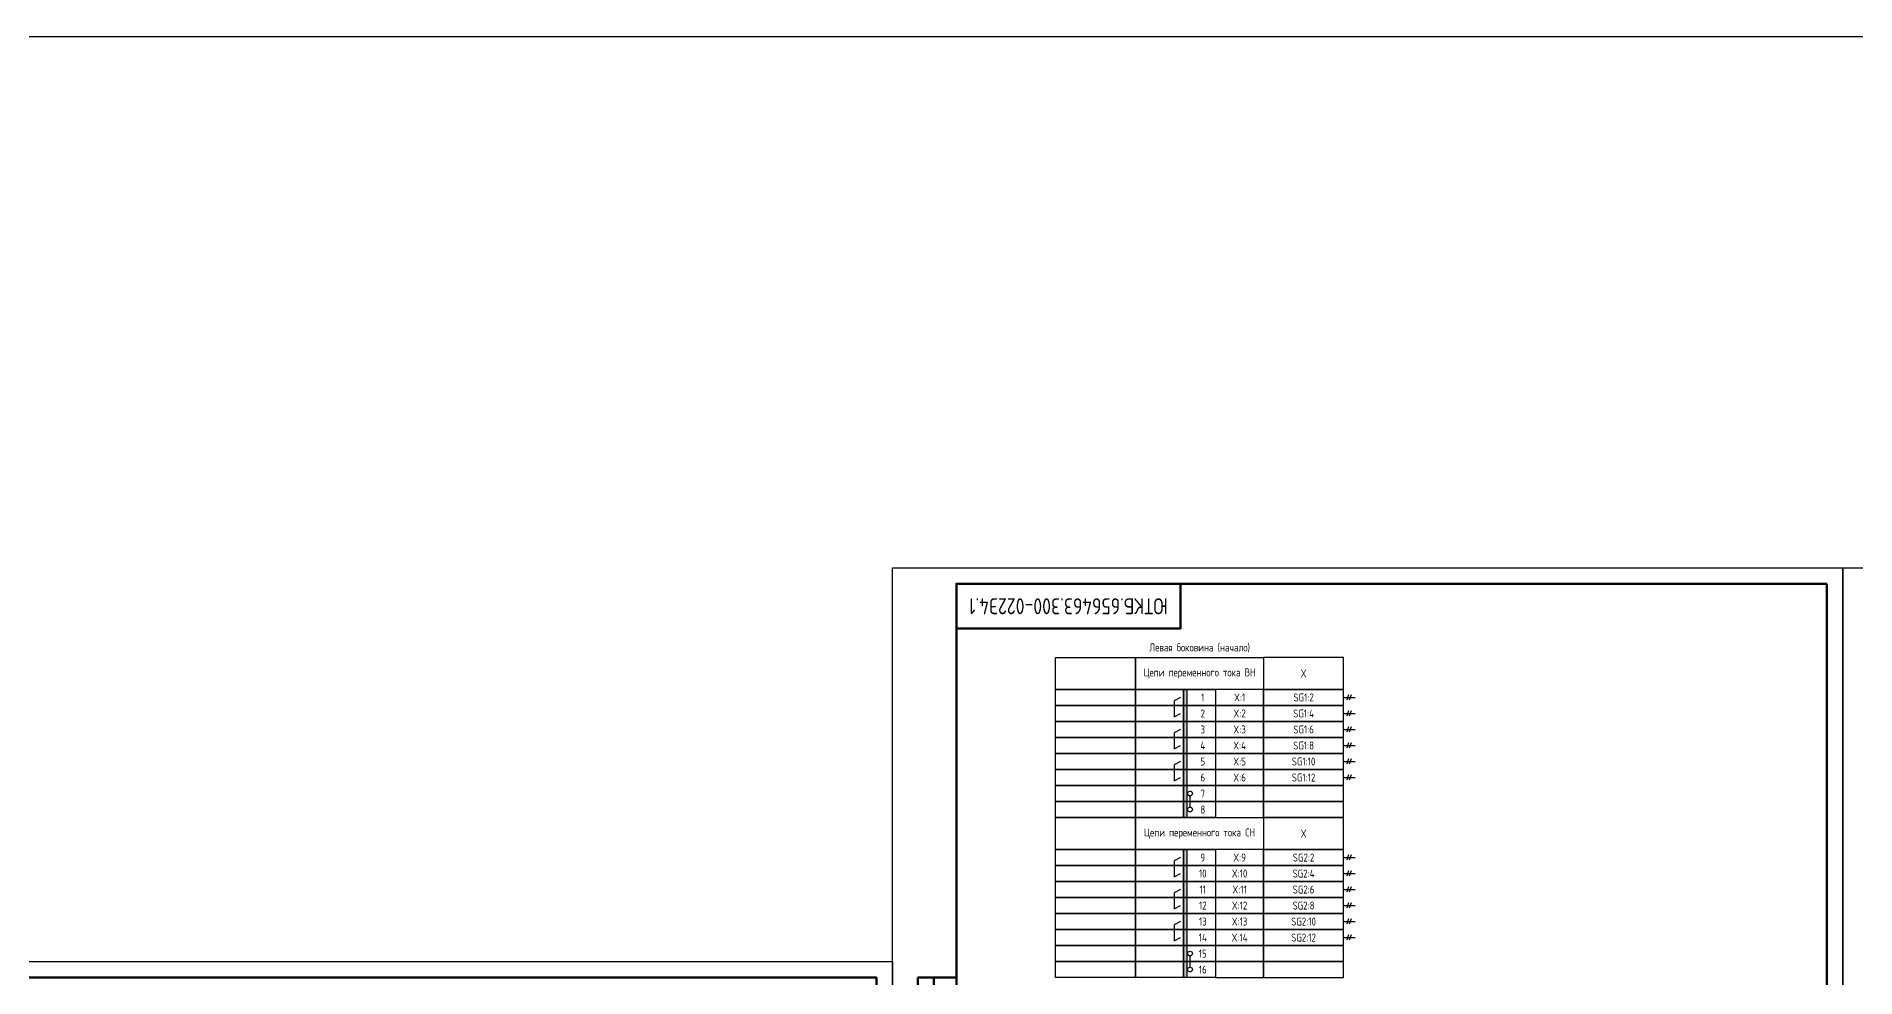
# Model space of a CAD drawing. Header units: millimetres. Extents: x -1036 to 3564, y -90 to 586.
# Drawn here: x 1832 to 2401, y 292 to 586 of the extents above; entities that cross this region are included whole.
import ezdxf

# ---------------------------------------------------------------- set-up
doc = ezdxf.new("R2010")
doc.units = ezdxf.units.MM
doc.styles.add('Gost_type_A', font='GOST_A.TTF')

# ---------------------------------------------------------------- blocks, each defined once
blk = doc.blocks.new('Формат_А3')
blk.add_lwpolyline([(-420, 297), (0, 297), (0, 0), (-420, 0)], close=True)
at = {"lineweight": 50}
blk.add_lwpolyline([(-400, 292), (-5, 292), (-5, 5), (-400, 5)], close=True, dxfattribs=at)
blk = doc.blocks.new('Штамп левый верхний')
at = {"lineweight": 50}
for points in [[(-12, 0), (-7, 0), (-7, -60), (-12, -60)], [(-7, 0), (0, 0), (0, -60), (-7, -60)], [(-12, -60), (-7, -60), (-7, -120), (-12, -120)], [(-7, -60), (0, -60), (0, -120), (-7, -120)]]:
    blk.add_lwpolyline(points, close=True, dxfattribs=at)
at = {"char_height": 2.5, "width": 60, "attachment_point": 5, "rotation": 90, "style": 'Gost_type_A'}
for s, insert in [('Перв. примен.', (-9.5, -30)), ('Справ. №', (-9.5, -90))]:
    blk.add_mtext(s, dxfattribs=dict(at, insert=insert))
blk = doc.blocks.new('Штамп угловой верхний')
at = {"lineweight": 50}
blk.add_lwpolyline([(0, 0), (70, 0), (70, -14), (0, -14)], close=True, dxfattribs=at)

msp = doc.modelspace()

# ---------------------------------------------------------------- hatches: boundary and pattern name
h = msp.add_hatch(color=256)
h.dxf.hatch_style = 1
h.paths.add_polyline_path([(2192, 382), (2191, 382), (2191, 342), (2192, 342)])
h = msp.add_hatch(color=256)
h.dxf.hatch_style = 1
h.paths.add_polyline_path([(2192, 332), (2191, 332), (2191, 292), (2192, 292)])

# ---------------------------------------------------------------- linework, layer by layer
for p, q in [((2241, 379.5), (2244.62, 379.5)), ((2242.54, 380.31), (2241.96, 378.69)), ((2242.54, 375.31), (2241.96, 373.69)), ((2243.33, 380.31), (2242.75, 378.69)), ((2243.33, 375.31), (2242.75, 373.69)), ((2241, 374.5), (2244.62, 374.5)), ((2242.54, 370.31), (2241.96, 368.69)), ((2243.33, 370.31), (2242.75, 368.69)), ((2241, 369.5), (2244.62, 369.5)), ((2241, 364.5), (2244.62, 364.5)), ((2242.54, 365.31), (2241.96, 363.69)), ((2243.33, 365.31), (2242.75, 363.69)), ((2241, 359.5), (2244.62, 359.5)), ((2242.54, 360.31), (2241.96, 358.69)), ((2243.33, 360.31), (2242.75, 358.69)), ((2241, 354.5), (2244.62, 354.5)), ((2242.54, 355.31), (2241.96, 353.69)), ((2243.33, 355.31), (2242.75, 353.69)), ((2193, 345.25), (2193, 348.75)), ((2242.54, 330.31), (2241.96, 328.69)), ((2243.33, 330.31), (2242.75, 328.69)), ((2241, 329.5), (2244.62, 329.5)), ((2241, 324.5), (2244.62, 324.5)), ((2242.54, 325.31), (2241.96, 323.69)), ((2243.33, 325.31), (2242.75, 323.69)), ((2241, 319.5), (2244.62, 319.5)), ((2242.54, 320.31), (2241.96, 318.69)), ((2243.33, 320.31), (2242.75, 318.69)), ((2241, 314.5), (2244.62, 314.5)), ((2242.54, 315.31), (2241.96, 313.69)), ((2243.33, 315.31), (2242.75, 313.69)), ((2241, 309.5), (2244.62, 309.5)), ((2242.54, 310.31), (2241.96, 308.69)), ((2243.33, 310.31), (2242.75, 308.69)), ((2241, 304.5), (2244.62, 304.5)), ((2242.54, 305.31), (2241.96, 303.69)), ((2243.33, 305.31), (2242.75, 303.69)), ((2193, 295.25), (2193, 298.75))]:
    msp.add_line(p, q)
for points in [[(-1036, 586), (3564, 586), (3564, -90), (-1036, -90)], [(2397, 420), (2397, 0), (2100, 0), (2100, 420)], [(2694, 420), (2694, 0), (2397, 0), (2397, 420)], [(2151, 392), (2176, 392), (2176, 382), (2151, 382)], [(2176, 392), (2216, 392), (2216, 382), (2176, 382)], [(2241, 392), (2216, 392), (2216, 382), (2241, 382)], [(2151, 382), (2176, 382), (2176, 377), (2151, 377)], [(2176, 382), (2191, 382), (2191, 377), (2176, 377)], [(2191, 382), (2201, 382), (2201, 377), (2191, 377)], [(2216, 382), (2201, 382), (2201, 377), (2216, 377)], [(2241, 382), (2216, 382), (2216, 377), (2241, 377)], [(2151, 377), (2176, 377), (2176, 372), (2151, 372)], [(2176, 377), (2191, 377), (2191, 372), (2176, 372)], [(2191, 377), (2201, 377), (2201, 372), (2191, 372)], [(2216, 377), (2201, 377), (2201, 372), (2216, 372)], [(2241, 377), (2216, 377), (2216, 372), (2241, 372)], [(2151, 372), (2176, 372), (2176, 367), (2151, 367)], [(2176, 372), (2191, 372), (2191, 367), (2176, 367)], [(2191, 372), (2201, 372), (2201, 367), (2191, 367)], [(2216, 372), (2201, 372), (2201, 367), (2216, 367)], [(2241, 372), (2216, 372), (2216, 367), (2241, 367)], [(2151, 367), (2176, 367), (2176, 362), (2151, 362)], [(2176, 367), (2191, 367), (2191, 362), (2176, 362)], [(2191, 367), (2201, 367), (2201, 362), (2191, 362)], [(2216, 367), (2201, 367), (2201, 362), (2216, 362)], [(2241, 367), (2216, 367), (2216, 362), (2241, 362)], [(2151, 362), (2176, 362), (2176, 357), (2151, 357)], [(2176, 362), (2191, 362), (2191, 357), (2176, 357)], [(2191, 362), (2201, 362), (2201, 357), (2191, 357)], [(2216, 362), (2201, 362), (2201, 357), (2216, 357)], [(2241, 362), (2216, 362), (2216, 357), (2241, 357)], [(2151, 357), (2176, 357), (2176, 352), (2151, 352)], [(2176, 357), (2191, 357), (2191, 352), (2176, 352)], [(2191, 357), (2201, 357), (2201, 352), (2191, 352)], [(2216, 357), (2201, 357), (2201, 352), (2216, 352)], [(2241, 357), (2216, 357), (2216, 352), (2241, 352)], [(2151, 352), (2176, 352), (2176, 347), (2151, 347)], [(2151, 347), (2176, 347), (2176, 342), (2151, 342)], [(2176, 352), (2191, 352), (2191, 347), (2176, 347)], [(2176, 347), (2191, 347), (2191, 342), (2176, 342)], [(2191, 352), (2201, 352), (2201, 347), (2191, 347)], [(2191, 347), (2201, 347), (2201, 342), (2191, 342)], [(2216, 352), (2201, 352), (2201, 347), (2216, 347)], [(2216, 347), (2201, 347), (2201, 342), (2216, 342)], [(2241, 352), (2216, 352), (2216, 347), (2241, 347)], [(2241, 347), (2216, 347), (2216, 342), (2241, 342)], [(2151, 342), (2176, 342), (2176, 332), (2151, 332)], [(2176, 342), (2216, 342), (2216, 332), (2176, 332)], [(2241, 342), (2216, 342), (2216, 332), (2241, 332)], [(2151, 332), (2176, 332), (2176, 327), (2151, 327)], [(2176, 332), (2191, 332), (2191, 327), (2176, 327)], [(2191, 332), (2201, 332), (2201, 327), (2191, 327)], [(2216, 332), (2201, 332), (2201, 327), (2216, 327)], [(2241, 332), (2216, 332), (2216, 327), (2241, 327)], [(2151, 327), (2176, 327), (2176, 322), (2151, 322)], [(2176, 327), (2191, 327), (2191, 322), (2176, 322)], [(2191, 327), (2201, 327), (2201, 322), (2191, 322)], [(2216, 327), (2201, 327), (2201, 322), (2216, 322)], [(2241, 327), (2216, 327), (2216, 322), (2241, 322)], [(2151, 322), (2176, 322), (2176, 317), (2151, 317)], [(2176, 322), (2191, 322), (2191, 317), (2176, 317)], [(2191, 322), (2201, 322), (2201, 317), (2191, 317)], [(2216, 322), (2201, 322), (2201, 317), (2216, 317)], [(2241, 322), (2216, 322), (2216, 317), (2241, 317)], [(2151, 317), (2176, 317), (2176, 312), (2151, 312)], [(2176, 317), (2191, 317), (2191, 312), (2176, 312)], [(2191, 317), (2201, 317), (2201, 312), (2191, 312)], [(2216, 317), (2201, 317), (2201, 312), (2216, 312)], [(2241, 317), (2216, 317), (2216, 312), (2241, 312)], [(2151, 312), (2176, 312), (2176, 307), (2151, 307)], [(2151, 307), (2176, 307), (2176, 302), (2151, 302)], [(2176, 312), (2191, 312), (2191, 307), (2176, 307)], [(2176, 307), (2191, 307), (2191, 302), (2176, 302)], [(2191, 312), (2201, 312), (2201, 307), (2191, 307)], [(2191, 307), (2201, 307), (2201, 302), (2191, 302)], [(2216, 312), (2201, 312), (2201, 307), (2216, 307)], [(2216, 307), (2201, 307), (2201, 302), (2216, 302)], [(2241, 312), (2216, 312), (2216, 307), (2241, 307)], [(2241, 307), (2216, 307), (2216, 302), (2241, 302)], [(2151, 302), (2176, 302), (2176, 297), (2151, 297)], [(2176, 302), (2191, 302), (2191, 297), (2176, 297)], [(2191, 302), (2201, 302), (2201, 297), (2191, 297)], [(2216, 302), (2201, 302), (2201, 297), (2216, 297)], [(2241, 302), (2216, 302), (2216, 297), (2241, 297)], [(2151, 297), (2176, 297), (2176, 292), (2151, 292)], [(2176, 297), (2191, 297), (2191, 292), (2176, 292)], [(2191, 297), (2201, 297), (2201, 292), (2191, 292)], [(2216, 297), (2201, 297), (2201, 292), (2216, 292)], [(2241, 297), (2216, 297), (2216, 292), (2241, 292)]]:
    msp.add_lwpolyline(points, close=True)
at = {"lineweight": 50}
msp.add_lwpolyline([(2392, 415), (2392, 5), (2120, 5), (2120, 415)], close=True, dxfattribs=at)
for points in [[(2191, 342), (2191, 382), (2192, 382), (2192, 342)], [(2190, 379.5), (2188, 378.5), (2188, 373.5), (2190, 374.5)], [(2190, 369.5), (2188, 368.5), (2188, 363.5), (2190, 364.5)], [(2190, 359.5), (2188, 358.5), (2188, 353.5), (2190, 354.5)], [(2191, 292), (2191, 332), (2192, 332), (2192, 292)], [(2190, 329.5), (2188, 328.5), (2188, 323.5), (2190, 324.5)], [(2190, 319.5), (2188, 318.5), (2188, 313.5), (2190, 314.5)], [(2190, 309.5), (2188, 308.5), (2188, 303.5), (2190, 304.5)]]:
    msp.add_lwpolyline(points)
for centre in [(2193, 349.5), (2193, 344.5), (2193, 299.5), (2193, 294.5)]:
    msp.add_circle(centre, 0.75)

# ---------------------------------------------------------------- block references
msp.add_blockref('Штамп угловой верхний', (2120, 415))
at = {"color": 1}
for name, p in [('Формат_А3', (2100, 0)), ('Штамп левый верхний', (2120, 292))]:
    msp.add_blockref(name, p, dxfattribs=at)

# ---------------------------------------------------------------- texts
at = {"insert": (2155, 408), "char_height": 5, "width": 70, "attachment_point": 5, "rotation": 180, "style": 'Gost_type_A'}
msp.add_mtext('ЮТКБ.656463.300-022Э4.1', dxfattribs=at)
at = {"char_height": 2.5, "attachment_point": 5, "style": 'Gost_type_A'}
for s, insert, width in [('Левая боковина (начало)', (2196, 395), 90), ('Цепи переменного тока ВН', (2196, 387), 40), ('X', (2228.5, 387), 25), ('SG1:4', (2228.5, 374.5), 25), ('SG1:2', (2228.5, 379.5), 25), ('SG1:6', (2228.5, 369.5), 25), ('SG1:8', (2228.5, 364.5), 25), ('SG1:10', (2228.5, 359.5), 25), ('SG1:12', (2228.5, 354.5), 25), ('Цепи переменного тока СН', (2196, 337), 40), ('X', (2228.5, 337), 25), ('SG2:2', (2228.5, 329.5), 25), ('SG2:4', (2228.5, 324.5), 25), ('SG2:6', (2228.5, 319.5), 25), ('SG2:8', (2228.5, 314.5), 25), ('SG2:10', (2228.5, 309.5), 25), ('SG2:12', (2228.5, 304.5), 25)]:
    msp.add_mtext(s, dxfattribs=dict(at, insert=insert, width=width))
at = {"ltscale": 10, "char_height": 2.5, "attachment_point": 5, "style": 'Gost_type_A'}
for s, insert, width in [('2', (2197, 374.5), 8), ('1', (2197, 379.5), 8), ('X:2', (2208.5, 374.5), 15), ('X:1', (2208.5, 379.5), 15), ('3', (2197, 369.5), 8), ('X:3', (2208.5, 369.5), 15), ('4', (2197, 364.5), 8), ('X:4', (2208.5, 364.5), 15), ('5', (2197, 359.5), 8), ('X:5', (2208.5, 359.5), 15), ('6', (2197, 354.5), 8), ('X:6', (2208.5, 354.5), 15), ('7', (2197, 349.5), 8), ('8', (2197, 344.5), 8), ('9', (2197, 329.5), 8), ('X:9', (2208.5, 329.5), 15), ('10', (2197, 324.5), 8), ('X:10', (2208.5, 324.5), 15), ('11', (2197, 319.5), 8), ('X:11', (2208.5, 319.5), 15), ('12', (2197, 314.5), 8), ('X:12', (2208.5, 314.5), 15), ('13', (2197, 309.5), 8), ('X:13', (2208.5, 309.5), 15), ('14', (2197, 304.5), 8), ('X:14', (2208.5, 304.5), 15), ('15', (2197, 299.5), 8), ('16', (2197, 294.5), 8)]:
    msp.add_mtext(s, dxfattribs=dict(at, insert=insert, width=width))

doc.saveas('drawing.dxf')
